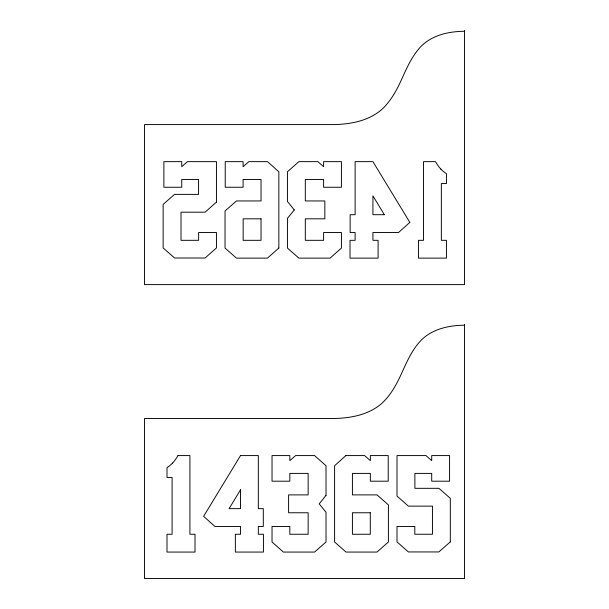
<?xml version="1.0" encoding="UTF-8"?>
<svg xmlns="http://www.w3.org/2000/svg" width="609" height="609" viewBox="0 0 609 609"><rect width="100%" height="100%" fill="white"/><g stroke="black" fill="none" stroke-linecap="round" stroke-linejoin="round"><path stroke-width="0.91" d="M464.522 31.272C449.168 31.409 432.946 34.812 421.58 45.85C412.704 54.879 407.421 66.533 402.29 77.929C397.038 89.652 390.917 101.345 381.181 110.001C367.76 121.305 349.787 124.358 332.742 124.586L144.478 124.586L144.478 284.609L464.522 284.609L464.522 30.45M464.522 325.214C449.168 325.351 432.946 328.753 421.58 339.792C412.704 348.82 407.421 360.475 402.29 371.871C397.038 383.594 390.917 395.287 381.181 403.942C367.76 415.247 349.787 418.299 332.742 418.528L144.478 418.528L144.478 578.55L464.522 578.55L464.522 324.391M177.995 455.585L189.917 455.585L189.917 534.26L195.009 534.26L195.009 552.066L167.003 552.066L167.003 534.26L172.103 534.26L172.103 477.509L167.003 477.509L167.003 467.621A32.429 32.429 0 0 0 172.583 463.084M177.988 455.578A55.647 55.647 0 0 1 175.057 460.092L173.481 462.056A24.794 24.794 0 0 1 172.56 463.068M440.886 169.127A24.786 24.786 0 0 1 439.972 168.114L438.404 166.143A55.678 55.678 0 0 1 435.465 161.636L423.537 161.644L423.537 240.319L418.444 240.319L418.444 258.125L446.443 258.125L446.443 240.319L441.35 240.319L441.35 183.568L446.443 183.568L446.443 173.679A32.429 32.429 0 0 1 440.87 169.142M240.517 489.796L229.098 508.644L240.517 508.644L240.517 489.796M240.517 455.585L203.612 516.325L214.908 526.458L240.517 526.458L240.517 534.26L235.363 534.26L235.363 552.066L263.431 552.066L263.431 534.26L258.33 534.26L258.33 526.458L263.301 526.458L263.301 508.644L258.33 508.644L258.33 455.585L240.517 455.585M326.013 495.383L319.192 503.856L326.013 512.268L326.013 541.995L314.587 552.066L283.391 552.066L272.025 541.995L272.025 526.458L289.838 526.458L289.838 534.26L308.139 534.26L308.139 512.763L288.605 512.763L288.605 494.889L308.139 494.889L308.139 473.399L289.838 473.399L289.838 481.194L272.025 481.194L272.025 455.585L289.838 455.585L289.838 460.625L295.609 455.585L314.587 455.585L326.013 465.718L326.013 495.383M294.261 209.915L287.44 218.327L287.44 248.053L298.867 258.125L330.063 258.125L341.428 248.053L341.428 232.516L323.615 232.516L323.615 240.319L305.315 240.319L305.315 218.821L324.841 218.821L324.841 200.947L305.315 200.947L305.315 179.457L323.615 179.457L323.615 187.252L341.428 187.252L341.428 161.644L323.615 161.644L323.615 166.683L317.845 161.644L298.867 161.644L287.44 171.776L287.44 201.442L294.261 209.915M409.842 222.384L398.545 232.516L372.929 232.516L372.929 240.319L378.09 240.319L378.09 258.125L350.023 258.125L350.023 240.319L355.123 240.319L355.123 232.516L350.145 232.516L350.145 214.703L355.123 214.703L355.123 161.644L372.929 161.644L409.842 222.384M345.912 455.585L334.607 465.718L334.607 541.995L346.034 552.066L376.986 552.066L388.405 541.995L388.405 504.899L376.986 494.889L352.421 494.889L352.421 473.399L370.348 473.399L370.348 481.194L388.222 481.194L388.222 455.585L370.348 455.585L370.348 460.625L364.578 455.585L345.912 455.585M216.446 202.119L205.081 212.191L181.01 212.191L181.01 240.319L198.633 240.319L198.633 232.516L216.446 232.516L216.446 247.932L205.081 258.003L174.623 258.003L163.136 247.932L163.136 204.388L174.562 194.378L198.572 194.378L198.572 179.457L181.748 179.457L181.748 187.252L163.874 187.252L163.874 161.644L181.748 161.644L181.748 166.683L187.458 161.644L216.446 161.644L216.446 202.119M278.846 248.053L267.42 258.125L236.467 258.125L225.041 248.053L225.041 210.958L236.467 200.947L261.033 200.947L261.033 179.457L243.098 179.457L243.098 187.252L225.231 187.252L225.231 161.644L243.098 161.644L243.098 166.683L248.875 161.644L267.541 161.644L278.846 171.776L278.846 248.053M450.317 541.873L438.83 551.944L408.365 551.944L397.007 541.873L397.007 526.458L414.82 526.458L414.82 534.26L432.443 534.26L432.443 506.132L408.365 506.132L397.007 496.061L397.007 455.585L425.995 455.585L431.705 460.625L431.705 455.585L449.579 455.585L449.579 481.194L431.705 481.194L431.705 473.399L414.881 473.399L414.881 488.319L438.891 488.319L450.317 498.329L450.317 541.873M384.355 214.703L372.929 214.703L372.929 195.854L384.355 214.703M261.033 218.821L243.158 218.821L243.158 240.319L261.033 240.319L261.033 218.821M370.287 512.763L352.421 512.763L352.421 534.26L370.287 534.26L370.287 512.763"/></g></svg>
